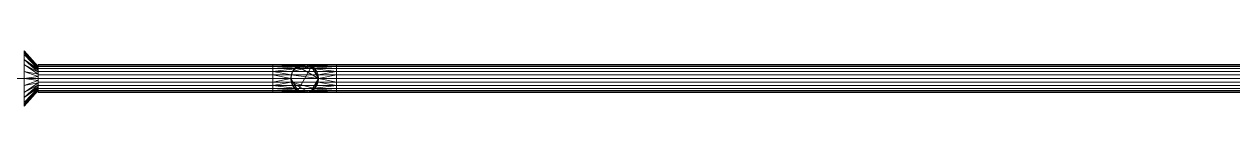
# Model space of a CAD drawing. Header units: inches. Extents: x -3326 to -59, y 8 to 1043.
# Drawn here: x -173 to -116, y 296.5 to 299.2 of the extents above; entities that cross this region are included whole.
import ezdxf

# ---------------------------------------------------------------- set-up
doc = ezdxf.new("R2010")
doc.units = ezdxf.units.IN
doc.header["$MEASUREMENT"] = 0
doc.layers.add('F-SPRN', color=10, linetype='Continuous', lineweight=9)
doc.layers.add('P-PIPE', color=10, linetype='Continuous', lineweight=9)

# ---------------------------------------------------------------- blocks, each defined once
blk = doc.blocks.new('Transition - Generic - Plumbing-CW-1127470-05 - Fourth Level')
at = {"layer": 'P-PIPE'}
mesh = blk.add_polyface(dxfattribs=at)
corners = [(0, -1.312), (0, -1.137, 0.656), (0, -0.656, 1.137), (0, 0, 1.312), (0, 0.656, 1.137), (0, 1.137, 0.656), (0, 1.312), (0, 1.137, -0.656), (0, 0.656, -1.137), (0, 0, -1.312), (0, -0.656, -1.137), (0, -1.137, -0.656)]
mesh.append_faces([[corners[k] for k in face] for face in [(0, 10, 11)]], dxfattribs={"vtx0": -1})
mesh.append_faces([[corners[k] for k in face] for face in [(0, 5, 9, 10)]], dxfattribs={"vtx0": -1, "vtx1": -1, "vtx3": -1})
mesh.append_faces([[corners[k] for k in face] for face in [(5, 7, 8, 9)]], dxfattribs={"vtx0": -1, "vtx3": -1})
mesh.append_faces([[corners[k] for k in face] for face in [(5, 6, 7)]], dxfattribs={"vtx2": -1})
mesh.append_faces([[corners[k] for k in face] for face in [(3, 4, 5, 0)]], dxfattribs={"vtx2": -1, "vtx3": -1})
mesh.append_faces([[corners[k] for k in face] for face in [(0, 1, 2, 3)]], dxfattribs={"vtx3": -1})
mesh = blk.add_polyface(dxfattribs=at)
corners = [(0, -1.312), (0, -1.137, -0.656), (0, -0.656, -1.137), (0, 0, -1.312), (0, 0.656, -1.137), (0, 1.137, -0.656), (0, 1.312), (0.656, 0.562), (0.656, 0.398, -0.398), (0.656, 0, -0.562), (0.656, -0.398, -0.398), (0.656, -0.562), (0.656, 0.48, -0.199), (0.656, 0.199, -0.48), (0.656, -0.199, -0.48), (0.656, -0.48, -0.199), (0, 0.328, -1.225), (0.656, 0.099, -0.521), (0.656, 0.439, -0.298), (0, 1.225, -0.328), (0.656, 0.521, -0.099), (0, -0.328, -1.225), (0.656, -0.298, -0.439), (0, -1.225, -0.328), (0.656, -0.521, -0.099), (0.656, -0.439, -0.298), (0.656, 0.298, -0.439), (0.656, -0.099, -0.521), (0, -0.896, -0.896), (0, 0.896, -0.896)]
mesh.append_faces([[corners[k] for k in face] for face in [(0, 24, 11)]], dxfattribs={"vtx0": -1})
mesh.append_faces([[corners[k] for k in face] for face in [(27, 3, 9), (28, 25, 1), (3, 27, 21), (25, 28, 10), (4, 13, 16), (29, 26, 4), (26, 29, 8), (5, 18, 29), (6, 20, 19), (1, 15, 23), (2, 22, 28)]], dxfattribs={"vtx0": -1, "vtx1": -1})
mesh.append_faces([[corners[k] for k in face] for face in [(5, 12, 18), (2, 14, 22), (3, 17, 9), (12, 5, 19), (19, 20, 12), (23, 15, 24), (24, 0, 23), (16, 13, 17), (14, 2, 21)]], dxfattribs={"vtx0": -1, "vtx2": -1})
mesh.append_faces([[corners[k] for k in face] for face in [(7, 20, 6)]], dxfattribs={"vtx1": -1})
mesh.append_faces([[corners[k] for k in face] for face in [(18, 8, 29), (3, 16, 17), (22, 10, 28), (25, 15, 1), (26, 13, 4), (27, 14, 21)]], dxfattribs={"vtx1": -1, "vtx2": -1})
mesh = blk.add_polyface(dxfattribs=at)
corners = [(0, 1.312), (0, 1.137, 0.656), (0, 0.656, 1.137), (0, 0, 1.312), (0, -0.656, 1.137), (0, -1.137, 0.656), (0, -1.312), (0.656, -0.562), (0.656, -0.398, 0.398), (0.656, 0, 0.562), (0.656, 0.398, 0.398), (0.656, 0.562), (0.656, -0.48, 0.199), (0.656, -0.199, 0.48), (0.656, 0.199, 0.48), (0.656, 0.48, 0.199), (0, -0.328, 1.225), (0.656, -0.099, 0.521), (0.656, -0.439, 0.298), (0, -1.225, 0.328), (0.656, -0.521, 0.099), (0, 0.328, 1.225), (0.656, 0.298, 0.439), (0, 1.225, 0.328), (0.656, 0.521, 0.099), (0.656, 0.439, 0.298), (0.656, -0.298, 0.439), (0.656, 0.099, 0.521), (0, 0.896, 0.896), (0, -0.896, 0.896)]
mesh.append_faces([[corners[k] for k in face] for face in [(0, 24, 11)]], dxfattribs={"vtx0": -1})
mesh.append_faces([[corners[k] for k in face] for face in [(27, 3, 9), (28, 25, 1), (3, 27, 21), (25, 28, 10), (4, 13, 16), (29, 26, 4), (26, 29, 8), (5, 18, 29), (6, 20, 19), (1, 15, 23), (2, 22, 28)]], dxfattribs={"vtx0": -1, "vtx1": -1})
mesh.append_faces([[corners[k] for k in face] for face in [(5, 12, 18), (2, 14, 22), (3, 17, 9), (12, 5, 19), (19, 20, 12), (23, 15, 24), (24, 0, 23), (16, 13, 17), (14, 2, 21)]], dxfattribs={"vtx0": -1, "vtx2": -1})
mesh.append_faces([[corners[k] for k in face] for face in [(7, 20, 6)]], dxfattribs={"vtx1": -1})
mesh.append_faces([[corners[k] for k in face] for face in [(18, 8, 29), (3, 16, 17), (22, 10, 28), (25, 15, 1), (26, 13, 4), (27, 14, 21)]], dxfattribs={"vtx1": -1, "vtx2": -1})
mesh = blk.add_polyface(dxfattribs=at)
corners = [(0.656, -0.562), (0.656, -0.398, -0.398), (0.656, 0, -0.562), (0.656, 0.398, -0.398), (0.656, 0.562), (0.656, 0.398, 0.398), (0.656, 0, 0.562), (0.656, -0.398, 0.398)]
mesh.append_faces([[corners[k] for k in face] for face in [(2, 4, 7, 1)]], dxfattribs={"vtx0": -1, "vtx1": -1, "vtx2": -1})
mesh.append_faces([[corners[k] for k in face] for face in [(3, 4, 2)]], dxfattribs={"vtx1": -1})
mesh.append_faces([[corners[k] for k in face] for face in [(5, 6, 7, 4), (7, 0, 1)]], dxfattribs={"vtx2": -1})
blk = doc.blocks.new('Tee - Welded - Generic - Standard-1086689-05 - Fourth Level')
at = {"layer": 'P-PIPE'}
mesh = blk.add_polyface(dxfattribs=at)
corners = [(-1.496, -0.657), (-1.496, -0.635, 0.17), (-1.496, -0.569, 0.329), (-1.496, -0.465, 0.465), (-1.496, -0.329, 0.569), (-1.496, -0.17, 0.635), (-1.496, 0, 0.657), (-1.496, 0.17, 0.635), (-1.496, 0.329, 0.569), (-1.496, 0.465, 0.465), (-1.496, 0.569, 0.329), (-1.496, 0.635, 0.17), (-1.496, 0.657), (-1.496, 0.635, -0.17), (-1.496, 0.569, -0.329), (-1.496, 0.465, -0.465), (-1.496, 0.329, -0.569), (-1.496, 0.17, -0.635), (-1.496, 0, -0.657), (-1.496, -0.17, -0.635), (-1.496, -0.329, -0.569), (-1.496, -0.465, -0.465), (-1.496, -0.569, -0.329), (-1.496, -0.635, -0.17)]
mesh.append_faces([[corners[k] for k in face] for face in [(20, 17, 18, 19)]], dxfattribs={"vtx0": -1})
mesh.append_faces([[corners[k] for k in face] for face in [(23, 17, 20), (11, 23, 8, 10)]], dxfattribs={"vtx0": -1, "vtx1": -1, "vtx2": -1})
mesh.append_faces([[corners[k] for k in face] for face in [(17, 23, 11, 14)]], dxfattribs={"vtx0": -1, "vtx1": -1, "vtx2": -1, "vtx3": -1})
mesh.append_faces([[corners[k] for k in face] for face in [(16, 17, 14, 15), (9, 10, 8)]], dxfattribs={"vtx1": -1})
mesh.append_faces([[corners[k] for k in face] for face in [(7, 8, 3, 6)]], dxfattribs={"vtx1": -1, "vtx2": -1})
mesh.append_faces([[corners[k] for k in face] for face in [(23, 0, 3, 8)]], dxfattribs={"vtx1": -1, "vtx2": -1, "vtx3": -1})
mesh.append_faces([[corners[k] for k in face] for face in [(12, 13, 14, 11)]], dxfattribs={"vtx2": -1})
mesh.append_faces([[corners[k] for k in face] for face in [(20, 21, 22, 23), (0, 1, 2, 3), (3, 4, 5, 6)]], dxfattribs={"vtx3": -1})
mesh = blk.add_polyface(dxfattribs=at)
corners = [(-1.496, 0.657), (-1.496, 0.635, 0.17), (-1.496, 0.569, 0.329), (-1.496, 0.465, 0.465), (-1.496, 0.329, 0.569), (-1.496, 0.17, 0.635), (-1.496, 0, 0.657), (-1.496, -0.17, 0.635), (-1.496, -0.329, 0.569), (-1.496, -0.465, 0.465), (-1.496, -0.569, 0.329), (-1.496, -0.635, 0.17), (-1.496, -0.657), (-0.657, -0.657), (-0.634, -0.634, 0.175), (-0.569, -0.569, 0.329), (-0.477, -0.477, 0.452), (-0.369, -0.369, 0.545), (-0.25, -0.25, 0.608), (-0.126, -0.126, 0.645), (0, 0, 0.657), (0.126, -0.126, 0.645), (0.25, -0.25, 0.608), (0.369, -0.369, 0.545), (0.477, -0.477, 0.452), (0.569, -0.569, 0.329), (0.634, -0.634, 0.175), (0.657, -0.657), (1.496, -0.657), (1.496, -0.635, 0.17), (1.496, -0.569, 0.329), (1.496, -0.465, 0.465), (1.496, -0.329, 0.569), (1.496, -0.17, 0.635), (1.496, 0, 0.657), (1.496, 0.17, 0.635), (1.496, 0.329, 0.569), (1.496, 0.465, 0.465), (1.496, 0.569, 0.329), (1.496, 0.635, 0.17), (1.496, 0.657)]
mesh.append_faces([[corners[k] for k in face] for face in [(13, 11, 12)]], dxfattribs={"vtx0": -1})
mesh.append_faces([[corners[k] for k in face] for face in [(27, 29, 26), (25, 30, 24), (11, 14, 10), (9, 17, 8), (16, 10, 15), (23, 32, 22), (21, 34, 20), (22, 33, 21), (33, 22, 32), (19, 7, 18), (7, 19, 6)]], dxfattribs={"vtx0": -1, "vtx1": -1})
mesh.append_faces([[corners[k] for k in face] for face in [(30, 25, 26), (24, 30, 31), (8, 17, 18), (21, 33, 34), (18, 7, 8), (20, 5, 6)]], dxfattribs={"vtx0": -1, "vtx2": -1})
mesh.append_faces([[corners[k] for k in face] for face in [(20, 34, 35, 5)]], dxfattribs={"vtx0": -1, "vtx2": -1, "vtx3": -1})
mesh.append_faces([[corners[k] for k in face] for face in [(28, 29, 27)]], dxfattribs={"vtx1": -1})
mesh.append_faces([[corners[k] for k in face] for face in [(29, 30, 26), (31, 32, 23), (23, 24, 31), (13, 14, 11), (14, 15, 10), (16, 17, 9), (9, 10, 16), (19, 20, 6)]], dxfattribs={"vtx1": -1, "vtx2": -1})
mesh.append_faces([[corners[k] for k in face] for face in [(38, 39, 1, 2), (36, 37, 3, 4), (37, 38, 2, 3), (35, 36, 4, 5)]], dxfattribs={"vtx1": -1, "vtx3": -1})
mesh.append_faces([[corners[k] for k in face] for face in [(39, 40, 0, 1)]], dxfattribs={"vtx3": -1})
mesh = blk.add_polyface(dxfattribs=at)
corners = [(-1.496, -0.657), (-1.496, -0.635, -0.17), (-1.496, -0.569, -0.329), (-1.496, -0.465, -0.465), (-1.496, -0.329, -0.569), (-1.496, -0.17, -0.635), (-1.496, 0, -0.657), (-1.496, 0.17, -0.635), (-1.496, 0.329, -0.569), (-1.496, 0.465, -0.465), (-1.496, 0.569, -0.329), (-1.496, 0.635, -0.17), (-1.496, 0.657), (1.496, 0.657), (1.496, 0.635, -0.17), (1.496, 0.569, -0.329), (1.496, 0.465, -0.465), (1.496, 0.329, -0.569), (1.496, 0.17, -0.635), (1.496, 0, -0.657), (1.496, -0.17, -0.635), (1.496, -0.329, -0.569), (1.496, -0.465, -0.465), (1.496, -0.569, -0.329), (1.496, -0.635, -0.17), (1.496, -0.657), (0.657, -0.657), (0.634, -0.634, -0.175), (0.569, -0.569, -0.329), (0.477, -0.477, -0.452), (0.369, -0.369, -0.545), (0.25, -0.25, -0.608), (0.126, -0.126, -0.645), (0, 0, -0.657), (-0.126, -0.126, -0.645), (-0.25, -0.25, -0.608), (-0.369, -0.369, -0.545), (-0.477, -0.477, -0.452), (-0.569, -0.569, -0.329), (-0.634, -0.634, -0.175), (-0.657, -0.657)]
mesh.append_faces([[corners[k] for k in face] for face in [(1, 40, 0)]], dxfattribs={"vtx0": -1})
mesh.append_faces([[corners[k] for k in face] for face in [(33, 19, 32), (6, 34, 5), (32, 20, 31), (24, 27, 23), (27, 24, 26), (36, 4, 35), (3, 37, 2), (38, 2, 37), (21, 31, 20)]], dxfattribs={"vtx0": -1, "vtx1": -1})
mesh.append_faces([[corners[k] for k in face] for face in [(35, 4, 5), (6, 33, 34), (23, 28, 29), (29, 22, 23), (21, 30, 31), (23, 27, 28), (36, 3, 4), (3, 36, 37), (39, 1, 2)]], dxfattribs={"vtx0": -1, "vtx2": -1})
mesh.append_faces([[corners[k] for k in face] for face in [(13, 14, 11, 12)]], dxfattribs={"vtx1": -1})
mesh.append_faces([[corners[k] for k in face] for face in [(19, 20, 32), (34, 35, 5), (6, 7, 33), (21, 22, 30), (29, 30, 22), (39, 40, 1), (38, 39, 2)]], dxfattribs={"vtx1": -1, "vtx2": -1})
mesh.append_faces([[corners[k] for k in face] for face in [(18, 19, 33, 7)]], dxfattribs={"vtx1": -1, "vtx2": -1, "vtx3": -1})
mesh.append_faces([[corners[k] for k in face] for face in [(15, 16, 9, 10), (14, 15, 10, 11), (16, 17, 8, 9), (17, 18, 7, 8)]], dxfattribs={"vtx1": -1, "vtx3": -1})
mesh.append_faces([[corners[k] for k in face] for face in [(24, 25, 26)]], dxfattribs={"vtx2": -1})
mesh = blk.add_polyface(dxfattribs=at)
corners = [(1.496, -0.657), (1.496, -0.635, -0.17), (1.496, -0.569, -0.329), (1.496, -0.465, -0.465), (1.496, -0.329, -0.569), (1.496, -0.17, -0.635), (1.496, 0, -0.657), (1.496, 0.17, -0.635), (1.496, 0.329, -0.569), (1.496, 0.465, -0.465), (1.496, 0.569, -0.329), (1.496, 0.635, -0.17), (1.496, 0.657), (1.496, 0.635, 0.17), (1.496, 0.569, 0.329), (1.496, 0.465, 0.465), (1.496, 0.329, 0.569), (1.496, 0.17, 0.635), (1.496, 0, 0.657), (1.496, -0.17, 0.635), (1.496, -0.329, 0.569), (1.496, -0.465, 0.465), (1.496, -0.569, 0.329), (1.496, -0.635, 0.17)]
mesh.append_faces([[corners[k] for k in face] for face in [(7, 5, 6), (10, 8, 9), (4, 2, 3), (16, 14, 15), (23, 21, 22)]], dxfattribs={"vtx0": -1})
mesh.append_faces([[corners[k] for k in face] for face in [(1, 5, 0)]], dxfattribs={"vtx0": -1, "vtx1": -1})
mesh.append_faces([[corners[k] for k in face] for face in [(5, 10, 11, 0), (23, 12, 13, 21)]], dxfattribs={"vtx0": -1, "vtx2": -1, "vtx3": -1})
mesh.append_faces([[corners[k] for k in face] for face in [(21, 16, 17, 18)]], dxfattribs={"vtx0": -1, "vtx3": -1})
mesh.append_faces([[corners[k] for k in face] for face in [(7, 8, 10, 5), (13, 14, 16, 21)]], dxfattribs={"vtx1": -1, "vtx2": -1, "vtx3": -1})
mesh.append_faces([[corners[k] for k in face] for face in [(4, 5, 1, 2), (23, 0, 11, 12)]], dxfattribs={"vtx1": -1, "vtx3": -1})
mesh.append_faces([[corners[k] for k in face] for face in [(19, 20, 21, 18)]], dxfattribs={"vtx2": -1})
mesh = blk.add_polyface(dxfattribs=at)
corners = [(-0.657, -1.496), (-0.635, -1.496, 0.17), (-0.569, -1.496, 0.329), (-0.465, -1.496, 0.465), (-0.329, -1.496, 0.569), (-0.17, -1.496, 0.635), (0, -1.496, 0.657), (0.17, -1.496, 0.635), (0.329, -1.496, 0.569), (0.465, -1.496, 0.465), (0.569, -1.496, 0.329), (0.635, -1.496, 0.17), (0.657, -1.496), (0.657, -0.657), (0.634, -0.634, 0.175), (0.569, -0.569, 0.329), (0.477, -0.477, 0.452), (0.369, -0.369, 0.545), (0.25, -0.25, 0.608), (0.126, -0.126, 0.645), (0, 0, 0.657), (-0.126, -0.126, 0.645), (-0.25, -0.25, 0.608), (-0.369, -0.369, 0.545), (-0.477, -0.477, 0.452), (-0.569, -0.569, 0.329), (-0.634, -0.634, 0.175), (-0.657, -0.657)]
mesh.append_faces([[corners[k] for k in face] for face in [(13, 11, 12)]], dxfattribs={"vtx0": -1})
mesh.append_faces([[corners[k] for k in face] for face in [(22, 5, 21), (24, 3, 23), (8, 18, 7), (17, 9, 16)]], dxfattribs={"vtx0": -1, "vtx1": -1})
mesh.append_faces([[corners[k] for k in face] for face in [(24, 2, 3), (26, 1, 2), (22, 4, 5), (6, 20, 21), (21, 5, 6), (19, 6, 7), (16, 9, 10), (17, 8, 9), (6, 19, 20)]], dxfattribs={"vtx0": -1, "vtx2": -1})
mesh.append_faces([[corners[k] for k in face] for face in [(26, 27, 1), (3, 4, 23), (25, 26, 2), (24, 25, 2), (22, 23, 4), (10, 11, 14), (18, 19, 7), (17, 18, 8), (13, 14, 11), (15, 16, 10), (14, 15, 10)]], dxfattribs={"vtx1": -1, "vtx2": -1})
mesh.append_faces([[corners[k] for k in face] for face in [(27, 0, 1)]], dxfattribs={"vtx2": -1})
mesh = blk.add_polyface(dxfattribs=at)
corners = [(0.657, -1.496), (0.635, -1.496, -0.17), (0.569, -1.496, -0.329), (0.465, -1.496, -0.465), (0.329, -1.496, -0.569), (0.17, -1.496, -0.635), (0, -1.496, -0.657), (-0.17, -1.496, -0.635), (-0.329, -1.496, -0.569), (-0.465, -1.496, -0.465), (-0.569, -1.496, -0.329), (-0.635, -1.496, -0.17), (-0.657, -1.496), (-0.657, -0.657), (-0.634, -0.634, -0.175), (-0.569, -0.569, -0.329), (-0.477, -0.477, -0.452), (-0.369, -0.369, -0.545), (-0.25, -0.25, -0.608), (-0.126, -0.126, -0.645), (0, 0, -0.657), (0.126, -0.126, -0.645), (0.25, -0.25, -0.608), (0.369, -0.369, -0.545), (0.477, -0.477, -0.452), (0.569, -0.569, -0.329), (0.634, -0.634, -0.175), (0.657, -0.657)]
mesh.append_faces([[corners[k] for k in face] for face in [(13, 11, 12)]], dxfattribs={"vtx0": -1})
mesh.append_faces([[corners[k] for k in face] for face in [(22, 5, 21), (24, 3, 23), (8, 18, 7), (17, 9, 16)]], dxfattribs={"vtx0": -1, "vtx1": -1})
mesh.append_faces([[corners[k] for k in face] for face in [(24, 2, 3), (26, 1, 2), (22, 4, 5), (6, 20, 21), (21, 5, 6), (19, 6, 7), (16, 9, 10), (17, 8, 9), (6, 19, 20)]], dxfattribs={"vtx0": -1, "vtx2": -1})
mesh.append_faces([[corners[k] for k in face] for face in [(0, 1, 27)]], dxfattribs={"vtx1": -1})
mesh.append_faces([[corners[k] for k in face] for face in [(26, 27, 1), (3, 4, 23), (25, 26, 2), (24, 25, 2), (22, 23, 4), (10, 11, 14), (18, 19, 7), (17, 18, 8), (13, 14, 11), (15, 16, 10), (14, 15, 10)]], dxfattribs={"vtx1": -1, "vtx2": -1})
mesh = blk.add_polyface(dxfattribs=at)
corners = [(-0.657, -1.496), (-0.635, -1.496, -0.17), (-0.569, -1.496, -0.329), (-0.465, -1.496, -0.465), (-0.329, -1.496, -0.569), (-0.17, -1.496, -0.635), (0, -1.496, -0.657), (0.17, -1.496, -0.635), (0.329, -1.496, -0.569), (0.465, -1.496, -0.465), (0.569, -1.496, -0.329), (0.635, -1.496, -0.17), (0.657, -1.496), (0.635, -1.496, 0.17), (0.569, -1.496, 0.329), (0.465, -1.496, 0.465), (0.329, -1.496, 0.569), (0.17, -1.496, 0.635), (0, -1.496, 0.657), (-0.17, -1.496, 0.635), (-0.329, -1.496, 0.569), (-0.465, -1.496, 0.465), (-0.569, -1.496, 0.329), (-0.635, -1.496, 0.17)]
mesh.append_faces([[corners[k] for k in face] for face in [(16, 14, 15), (13, 11, 12)]], dxfattribs={"vtx0": -1})
mesh.append_faces([[corners[k] for k in face] for face in [(0, 3, 11, 13)]], dxfattribs={"vtx0": -1, "vtx1": -1, "vtx2": -1, "vtx3": -1})
mesh.append_faces([[corners[k] for k in face] for face in [(16, 0, 13, 14), (21, 0, 16, 17)]], dxfattribs={"vtx0": -1, "vtx1": -1, "vtx3": -1})
mesh.append_faces([[corners[k] for k in face] for face in [(5, 8, 9, 11)]], dxfattribs={"vtx0": -1, "vtx2": -1, "vtx3": -1})
mesh.append_faces([[corners[k] for k in face] for face in [(17, 18, 21)]], dxfattribs={"vtx1": -1, "vtx2": -1})
mesh.append_faces([[corners[k] for k in face] for face in [(6, 7, 8, 5), (9, 10, 11), (22, 23, 0, 21), (19, 20, 21, 18)]], dxfattribs={"vtx2": -1})
mesh.append_faces([[corners[k] for k in face] for face in [(3, 4, 5, 11)]], dxfattribs={"vtx2": -1, "vtx3": -1})
mesh.append_faces([[corners[k] for k in face] for face in [(0, 1, 2, 3)]], dxfattribs={"vtx3": -1})

msp = doc.modelspace()

# ---------------------------------------------------------------- linework, layer by layer
at = {"layer": 'F-SPRN', "color": 1}
for p, q in [((-173.008, 297.861, 964), (-176, 297.861, 964)), ((-173.008, 297.861, 964), (-172.352, 297.861, 964)), ((-172.352, 297.861, 964), (-161.276, 297.861, 964)), ((-172.352, 297.861, 964), (-161.276, 297.861, 964)), ((-158.284, 297.861, 964), (-161.276, 297.861, 964)), ((-159.78, 297.861, 962.504), (-159.78, 297.861, 959)), ((-159.78, 297.861, 962.504), (-159.78, 297.861, 959)), ((-159.78, 297.861, 962.504), (-159.78, 297.861, 964)), ((-158.284, 297.861, 964), (-68.647, 297.861, 964)), ((-158.284, 297.861, 964), (-68.647, 297.861, 964))]:
    msp.add_line(p, q, dxfattribs=at)

# ---------------------------------------------------------------- block references
msp.add_blockref('Transition - Generic - Plumbing-CW-1127470-05 - Fourth Level', (-173.008, 297.861, 964), dxfattribs=at)
at = {"layer": 'F-SPRN', "color": 1, "extrusion": (0, 1, 0)}
msp.add_blockref('Tee - Welded - Generic - Standard-1086689-05 - Fourth Level', (159.78, 964, 297.861), dxfattribs=at)

# ---------------------------------------------------------------- meshes
at = {"layer": 'F-SPRN', "color": 1}
mesh = msp.add_polyface(dxfattribs=at)
corners = [(-172.352, 297.204, 964), (-172.352, 297.226, 964.17), (-172.352, 297.292, 964.329), (-172.352, 297.396, 964.465), (-172.352, 297.533, 964.569), (-172.352, 297.691, 964.635), (-172.352, 297.861, 964.657), (-172.352, 298.032, 964.635), (-172.352, 298.19, 964.569), (-172.352, 298.326, 964.465), (-172.352, 298.431, 964.329), (-172.352, 298.496, 964.17), (-172.352, 298.519, 964), (-172.352, 298.496, 963.83), (-172.352, 298.431, 963.671), (-172.352, 298.326, 963.535), (-172.352, 298.19, 963.431), (-172.352, 298.032, 963.365), (-172.352, 297.861, 963.342), (-172.352, 297.691, 963.365), (-172.352, 297.533, 963.431), (-172.352, 297.396, 963.535), (-172.352, 297.292, 963.671), (-172.352, 297.226, 963.83)]
mesh.append_faces([[corners[k] for k in face] for face in [(17, 20, 16)]], dxfattribs={"vtx0": -1, "vtx1": -1, "color": 1})
mesh.append_faces([[corners[k] for k in face] for face in [(3, 15, 21, 2)]], dxfattribs={"vtx0": -1, "vtx1": -1, "vtx2": -1, "color": 1})
mesh.append_faces([[corners[k] for k in face] for face in [(15, 3, 10, 13)]], dxfattribs={"vtx0": -1, "vtx1": -1, "vtx2": -1, "vtx3": -1, "color": 1})
mesh.append_faces([[corners[k] for k in face] for face in [(16, 20, 21, 15)]], dxfattribs={"vtx0": -1, "vtx2": -1, "color": 1})
mesh.append_faces([[corners[k] for k in face] for face in [(2, 21, 22, 0)]], dxfattribs={"vtx0": -1, "vtx2": -1, "vtx3": -1, "color": 1})
mesh.append_faces([[corners[k] for k in face] for face in [(8, 3, 4, 5)]], dxfattribs={"vtx0": -1, "vtx3": -1, "color": 1})
mesh.append_faces([[corners[k] for k in face] for face in [(19, 20, 17, 18), (1, 2, 0), (14, 15, 13), (12, 13, 10, 11)]], dxfattribs={"vtx1": -1, "color": 1})
mesh.append_faces([[corners[k] for k in face] for face in [(22, 23, 0)]], dxfattribs={"vtx2": -1, "color": 1})
mesh.append_faces([[corners[k] for k in face] for face in [(8, 9, 10, 3)]], dxfattribs={"vtx2": -1, "vtx3": -1, "color": 1})
mesh.append_faces([[corners[k] for k in face] for face in [(5, 6, 7, 8)]], dxfattribs={"vtx3": -1, "color": 1})
mesh = msp.add_polyface(dxfattribs=at)
corners = [(-172.352, 298.519, 964), (-172.352, 298.496, 964.17), (-172.352, 298.431, 964.329), (-172.352, 298.326, 964.465), (-172.352, 298.19, 964.569), (-172.352, 298.032, 964.635), (-172.352, 297.861, 964.657), (-161.276, 297.861, 964.657), (-161.276, 298.032, 964.635), (-161.276, 298.19, 964.569), (-161.276, 298.326, 964.465), (-161.276, 298.431, 964.329), (-161.276, 298.496, 964.17), (-161.276, 298.519, 964)]
mesh.append_faces([[corners[k] for k in face] for face in [(7, 8, 5, 6)]], dxfattribs={"vtx1": -1, "color": 1})
mesh.append_faces([[corners[k] for k in face] for face in [(8, 9, 4, 5), (3, 4, 9, 10), (11, 12, 1, 2), (2, 3, 10, 11)]], dxfattribs={"vtx1": -1, "vtx3": -1, "color": 1})
mesh.append_faces([[corners[k] for k in face] for face in [(12, 13, 0, 1)]], dxfattribs={"vtx3": -1, "color": 1})
mesh = msp.add_polyface(dxfattribs=at)
corners = [(-172.352, 297.861, 963.342), (-172.352, 298.032, 963.365), (-172.352, 298.19, 963.431), (-172.352, 298.326, 963.535), (-172.352, 298.431, 963.671), (-172.352, 298.496, 963.83), (-172.352, 298.519, 964), (-161.276, 298.519, 964), (-161.276, 298.496, 963.83), (-161.276, 298.431, 963.671), (-161.276, 298.326, 963.535), (-161.276, 298.19, 963.431), (-161.276, 298.032, 963.365), (-161.276, 297.861, 963.342)]
mesh.append_faces([[corners[k] for k in face] for face in [(7, 8, 5, 6)]], dxfattribs={"vtx1": -1, "color": 1})
mesh.append_faces([[corners[k] for k in face] for face in [(8, 9, 4, 5), (3, 4, 9, 10), (11, 12, 1, 2), (2, 3, 10, 11)]], dxfattribs={"vtx1": -1, "vtx3": -1, "color": 1})
mesh.append_faces([[corners[k] for k in face] for face in [(12, 13, 0, 1)]], dxfattribs={"vtx3": -1, "color": 1})
mesh = msp.add_polyface(dxfattribs=at)
corners = [(-161.276, 297.204, 964), (-161.276, 297.226, 963.83), (-161.276, 297.292, 963.671), (-161.276, 297.396, 963.535), (-161.276, 297.533, 963.431), (-161.276, 297.691, 963.365), (-161.276, 297.861, 963.342), (-161.276, 298.032, 963.365), (-161.276, 298.19, 963.431), (-161.276, 298.326, 963.535), (-161.276, 298.431, 963.671), (-161.276, 298.496, 963.83), (-161.276, 298.519, 964), (-161.276, 298.496, 964.17), (-161.276, 298.431, 964.329), (-161.276, 298.326, 964.465), (-161.276, 298.19, 964.569), (-161.276, 298.032, 964.635), (-161.276, 297.861, 964.657), (-161.276, 297.691, 964.635), (-161.276, 297.533, 964.569), (-161.276, 297.396, 964.465), (-161.276, 297.292, 964.329), (-161.276, 297.226, 964.17)]
mesh.append_faces([[corners[k] for k in face] for face in [(7, 4, 5, 6), (0, 22, 23), (11, 9, 10), (14, 11, 12, 13)]], dxfattribs={"vtx0": -1, "color": 1})
mesh.append_faces([[corners[k] for k in face] for face in [(9, 21, 3, 8)]], dxfattribs={"vtx0": -1, "vtx1": -1, "vtx2": -1, "color": 1})
mesh.append_faces([[corners[k] for k in face] for face in [(14, 21, 9, 11)]], dxfattribs={"vtx0": -1, "vtx1": -1, "vtx2": -1, "vtx3": -1, "color": 1})
mesh.append_faces([[corners[k] for k in face] for face in [(22, 2, 3, 21), (8, 3, 4, 7)]], dxfattribs={"vtx0": -1, "vtx2": -1, "color": 1})
mesh.append_faces([[corners[k] for k in face] for face in [(20, 21, 16, 19)]], dxfattribs={"vtx1": -1, "vtx2": -1, "color": 1})
mesh.append_faces([[corners[k] for k in face] for face in [(17, 18, 19, 16)]], dxfattribs={"vtx2": -1, "color": 1})
mesh.append_faces([[corners[k] for k in face] for face in [(0, 1, 2, 22), (14, 15, 16, 21)]], dxfattribs={"vtx2": -1, "vtx3": -1, "color": 1})
mesh = msp.add_polyface(dxfattribs=at)
corners = [(-159.122, 297.861, 962.504), (-159.145, 298.032, 962.504), (-159.211, 298.19, 962.504), (-159.315, 298.326, 962.504), (-159.451, 298.431, 962.504), (-159.61, 298.496, 962.504), (-159.78, 298.519, 962.504), (-159.95, 298.496, 962.504), (-160.109, 298.431, 962.504), (-160.245, 298.326, 962.504), (-160.349, 298.19, 962.504), (-160.415, 298.032, 962.504), (-160.438, 297.861, 962.504), (-160.415, 297.691, 962.504), (-160.349, 297.533, 962.504), (-160.245, 297.396, 962.504), (-160.109, 297.292, 962.504), (-159.95, 297.226, 962.504), (-159.78, 297.204, 962.504), (-159.61, 297.226, 962.504), (-159.451, 297.292, 962.504), (-159.315, 297.396, 962.504), (-159.211, 297.533, 962.504), (-159.145, 297.691, 962.504)]
mesh.append_faces([[corners[k] for k in face] for face in [(4, 16, 20, 0), (16, 4, 10, 12)]], dxfattribs={"vtx0": -1, "vtx1": -1, "vtx2": -1, "vtx3": -1, "color": 1})
mesh.append_faces([[corners[k] for k in face] for face in [(4, 9, 10)]], dxfattribs={"vtx0": -1, "vtx2": -1, "color": 1})
mesh.append_faces([[corners[k] for k in face] for face in [(23, 0, 22), (3, 4, 2), (17, 18, 16)]], dxfattribs={"vtx1": -1, "color": 1})
mesh.append_faces([[corners[k] for k in face] for face in [(12, 13, 14), (7, 8, 9, 6), (10, 11, 12)]], dxfattribs={"vtx2": -1, "color": 1})
mesh.append_faces([[corners[k] for k in face] for face in [(20, 21, 22, 0), (18, 19, 20, 16), (0, 1, 2, 4), (4, 5, 6, 9), (14, 15, 16, 12)]], dxfattribs={"vtx2": -1, "vtx3": -1, "color": 1})
mesh = msp.add_polyface(dxfattribs=at)
corners = [(-159.122, 297.861, 959), (-159.145, 297.691, 959), (-159.211, 297.533, 959), (-159.315, 297.396, 959), (-159.451, 297.292, 959), (-159.61, 297.226, 959), (-159.78, 297.204, 959), (-159.95, 297.226, 959), (-160.109, 297.292, 959), (-160.245, 297.396, 959), (-160.349, 297.533, 959), (-160.415, 297.691, 959), (-160.438, 297.861, 959), (-160.415, 298.032, 959), (-160.349, 298.19, 959), (-160.245, 298.326, 959), (-160.109, 298.431, 959), (-159.95, 298.496, 959), (-159.78, 298.519, 959), (-159.61, 298.496, 959), (-159.451, 298.431, 959), (-159.315, 298.326, 959), (-159.211, 298.19, 959), (-159.145, 298.032, 959)]
mesh.append_faces([[corners[k] for k in face] for face in [(4, 2, 3), (22, 20, 21), (10, 8, 9), (8, 6, 7)]], dxfattribs={"vtx0": -1, "color": 1})
mesh.append_faces([[corners[k] for k in face] for face in [(4, 8, 20, 0), (14, 20, 8, 12)]], dxfattribs={"vtx0": -1, "vtx1": -1, "vtx2": -1, "vtx3": -1, "color": 1})
mesh.append_faces([[corners[k] for k in face] for face in [(14, 15, 20)]], dxfattribs={"vtx1": -1, "vtx2": -1, "color": 1})
mesh.append_faces([[corners[k] for k in face] for face in [(12, 13, 14)]], dxfattribs={"vtx2": -1, "color": 1})
mesh.append_faces([[corners[k] for k in face] for face in [(0, 1, 2, 4), (4, 5, 6, 8), (22, 23, 0, 20), (18, 19, 20, 15), (10, 11, 12, 8)]], dxfattribs={"vtx2": -1, "vtx3": -1, "color": 1})
mesh.append_faces([[corners[k] for k in face] for face in [(15, 16, 17, 18)]], dxfattribs={"vtx3": -1, "color": 1})
mesh = msp.add_polyface(dxfattribs=at)
corners = [(-160.438, 297.861, 962.504), (-160.415, 298.032, 962.504), (-160.349, 298.19, 962.504), (-160.245, 298.326, 962.504), (-160.109, 298.431, 962.504), (-159.95, 298.496, 962.504), (-159.78, 298.519, 962.504), (-159.78, 298.519, 959), (-159.95, 298.496, 959), (-160.109, 298.431, 959), (-160.245, 298.326, 959), (-160.349, 298.19, 959), (-160.415, 298.032, 959), (-160.438, 297.861, 959)]
mesh.append_faces([[corners[k] for k in face] for face in [(7, 8, 5, 6)]], dxfattribs={"vtx1": -1, "color": 1})
mesh.append_faces([[corners[k] for k in face] for face in [(8, 9, 4, 5), (3, 4, 9, 10), (11, 12, 1, 2), (2, 3, 10, 11)]], dxfattribs={"vtx1": -1, "vtx3": -1, "color": 1})
mesh.append_faces([[corners[k] for k in face] for face in [(12, 13, 0, 1)]], dxfattribs={"vtx3": -1, "color": 1})
mesh = msp.add_polyface(dxfattribs=at)
corners = [(-159.78, 298.519, 962.504), (-159.61, 298.496, 962.504), (-159.451, 298.431, 962.504), (-159.315, 298.326, 962.504), (-159.211, 298.19, 962.504), (-159.145, 298.032, 962.504), (-159.122, 297.861, 962.504), (-159.122, 297.861, 959), (-159.145, 298.032, 959), (-159.211, 298.19, 959), (-159.315, 298.326, 959), (-159.451, 298.431, 959), (-159.61, 298.496, 959), (-159.78, 298.519, 959)]
mesh.append_faces([[corners[k] for k in face] for face in [(7, 8, 5, 6)]], dxfattribs={"vtx1": -1, "color": 1})
mesh.append_faces([[corners[k] for k in face] for face in [(8, 9, 4, 5), (3, 4, 9, 10), (11, 12, 1, 2), (2, 3, 10, 11)]], dxfattribs={"vtx1": -1, "vtx3": -1, "color": 1})
mesh.append_faces([[corners[k] for k in face] for face in [(12, 13, 0, 1)]], dxfattribs={"vtx3": -1, "color": 1})
mesh = msp.add_polyface(dxfattribs=at)
corners = [(-158.284, 297.204, 964), (-158.284, 297.226, 964.17), (-158.284, 297.292, 964.329), (-158.284, 297.396, 964.465), (-158.284, 297.533, 964.569), (-158.284, 297.691, 964.635), (-158.284, 297.861, 964.657), (-158.284, 298.032, 964.635), (-158.284, 298.19, 964.569), (-158.284, 298.326, 964.465), (-158.284, 298.431, 964.329), (-158.284, 298.496, 964.17), (-158.284, 298.519, 964), (-158.284, 298.496, 963.83), (-158.284, 298.431, 963.671), (-158.284, 298.326, 963.535), (-158.284, 298.19, 963.431), (-158.284, 298.032, 963.365), (-158.284, 297.861, 963.342), (-158.284, 297.691, 963.365), (-158.284, 297.533, 963.431), (-158.284, 297.396, 963.535), (-158.284, 297.292, 963.671), (-158.284, 297.226, 963.83)]
mesh.append_faces([[corners[k] for k in face] for face in [(17, 20, 16)]], dxfattribs={"vtx0": -1, "vtx1": -1, "color": 1})
mesh.append_faces([[corners[k] for k in face] for face in [(3, 15, 21, 2)]], dxfattribs={"vtx0": -1, "vtx1": -1, "vtx2": -1, "color": 1})
mesh.append_faces([[corners[k] for k in face] for face in [(15, 3, 10, 13)]], dxfattribs={"vtx0": -1, "vtx1": -1, "vtx2": -1, "vtx3": -1, "color": 1})
mesh.append_faces([[corners[k] for k in face] for face in [(16, 20, 21, 15)]], dxfattribs={"vtx0": -1, "vtx2": -1, "color": 1})
mesh.append_faces([[corners[k] for k in face] for face in [(2, 21, 22, 0)]], dxfattribs={"vtx0": -1, "vtx2": -1, "vtx3": -1, "color": 1})
mesh.append_faces([[corners[k] for k in face] for face in [(8, 3, 4, 5)]], dxfattribs={"vtx0": -1, "vtx3": -1, "color": 1})
mesh.append_faces([[corners[k] for k in face] for face in [(19, 20, 17, 18), (1, 2, 0), (14, 15, 13), (12, 13, 10, 11)]], dxfattribs={"vtx1": -1, "color": 1})
mesh.append_faces([[corners[k] for k in face] for face in [(22, 23, 0)]], dxfattribs={"vtx2": -1, "color": 1})
mesh.append_faces([[corners[k] for k in face] for face in [(8, 9, 10, 3)]], dxfattribs={"vtx2": -1, "vtx3": -1, "color": 1})
mesh.append_faces([[corners[k] for k in face] for face in [(5, 6, 7, 8)]], dxfattribs={"vtx3": -1, "color": 1})
mesh = msp.add_polyface(dxfattribs=at)
corners = [(-158.284, 298.519, 964), (-158.284, 298.496, 964.17), (-158.284, 298.431, 964.329), (-158.284, 298.326, 964.465), (-158.284, 298.19, 964.569), (-158.284, 298.032, 964.635), (-158.284, 297.861, 964.657), (-68.647, 297.861, 964.657), (-68.647, 298.032, 964.635), (-68.647, 298.19, 964.569), (-68.647, 298.326, 964.465), (-68.647, 298.431, 964.329), (-68.647, 298.496, 964.17), (-68.647, 298.519, 964)]
mesh.append_faces([[corners[k] for k in face] for face in [(7, 8, 5, 6)]], dxfattribs={"vtx1": -1, "color": 1})
mesh.append_faces([[corners[k] for k in face] for face in [(8, 9, 4, 5), (3, 4, 9, 10), (11, 12, 1, 2), (2, 3, 10, 11)]], dxfattribs={"vtx1": -1, "vtx3": -1, "color": 1})
mesh.append_faces([[corners[k] for k in face] for face in [(12, 13, 0, 1)]], dxfattribs={"vtx3": -1, "color": 1})
mesh = msp.add_polyface(dxfattribs=at)
corners = [(-158.284, 297.861, 963.342), (-158.284, 298.032, 963.365), (-158.284, 298.19, 963.431), (-158.284, 298.326, 963.535), (-158.284, 298.431, 963.671), (-158.284, 298.496, 963.83), (-158.284, 298.519, 964), (-68.647, 298.519, 964), (-68.647, 298.496, 963.83), (-68.647, 298.431, 963.671), (-68.647, 298.326, 963.535), (-68.647, 298.19, 963.431), (-68.647, 298.032, 963.365), (-68.647, 297.861, 963.342)]
mesh.append_faces([[corners[k] for k in face] for face in [(7, 8, 5, 6)]], dxfattribs={"vtx1": -1, "color": 1})
mesh.append_faces([[corners[k] for k in face] for face in [(8, 9, 4, 5), (3, 4, 9, 10), (11, 12, 1, 2), (2, 3, 10, 11)]], dxfattribs={"vtx1": -1, "vtx3": -1, "color": 1})
mesh.append_faces([[corners[k] for k in face] for face in [(12, 13, 0, 1)]], dxfattribs={"vtx3": -1, "color": 1})
mesh = msp.add_polyface(dxfattribs=at)
corners = [(-172.352, 297.861, 964.657), (-172.352, 297.691, 964.635), (-172.352, 297.533, 964.569), (-172.352, 297.396, 964.465), (-172.352, 297.292, 964.329), (-172.352, 297.226, 964.17), (-172.352, 297.204, 964), (-161.276, 297.204, 964), (-161.276, 297.226, 964.17), (-161.276, 297.292, 964.329), (-161.276, 297.396, 964.465), (-161.276, 297.533, 964.569), (-161.276, 297.691, 964.635), (-161.276, 297.861, 964.657)]
mesh.append_faces([[corners[k] for k in face] for face in [(8, 9, 4, 5), (3, 4, 9, 10), (11, 12, 1, 2), (2, 3, 10, 11)]], dxfattribs={"vtx1": -1, "vtx3": -1, "color": 1})
mesh.append_faces([[corners[k] for k in face] for face in [(6, 7, 8, 5)]], dxfattribs={"vtx2": -1, "color": 1})
mesh.append_faces([[corners[k] for k in face] for face in [(12, 13, 0, 1)]], dxfattribs={"vtx3": -1, "color": 1})
mesh = msp.add_polyface(dxfattribs=at)
corners = [(-172.352, 297.204, 964), (-172.352, 297.226, 963.83), (-172.352, 297.292, 963.671), (-172.352, 297.396, 963.535), (-172.352, 297.533, 963.431), (-172.352, 297.691, 963.365), (-172.352, 297.861, 963.342), (-161.276, 297.861, 963.342), (-161.276, 297.691, 963.365), (-161.276, 297.533, 963.431), (-161.276, 297.396, 963.535), (-161.276, 297.292, 963.671), (-161.276, 297.226, 963.83), (-161.276, 297.204, 964)]
mesh.append_faces([[corners[k] for k in face] for face in [(7, 8, 5, 6)]], dxfattribs={"vtx1": -1, "color": 1})
mesh.append_faces([[corners[k] for k in face] for face in [(8, 9, 4, 5), (3, 4, 9, 10), (11, 12, 1, 2), (2, 3, 10, 11)]], dxfattribs={"vtx1": -1, "vtx3": -1, "color": 1})
mesh.append_faces([[corners[k] for k in face] for face in [(12, 13, 0, 1)]], dxfattribs={"vtx3": -1, "color": 1})
mesh = msp.add_polyface(dxfattribs=at)
corners = [(-159.78, 297.204, 962.504), (-159.95, 297.226, 962.504), (-160.109, 297.292, 962.504), (-160.245, 297.396, 962.504), (-160.349, 297.533, 962.504), (-160.415, 297.691, 962.504), (-160.438, 297.861, 962.504), (-160.438, 297.861, 959), (-160.415, 297.691, 959), (-160.349, 297.533, 959), (-160.245, 297.396, 959), (-160.109, 297.292, 959), (-159.95, 297.226, 959), (-159.78, 297.204, 959)]
mesh.append_faces([[corners[k] for k in face] for face in [(7, 8, 5, 6)]], dxfattribs={"vtx1": -1, "color": 1})
mesh.append_faces([[corners[k] for k in face] for face in [(8, 9, 4, 5), (3, 4, 9, 10), (11, 12, 1, 2), (2, 3, 10, 11)]], dxfattribs={"vtx1": -1, "vtx3": -1, "color": 1})
mesh.append_faces([[corners[k] for k in face] for face in [(12, 13, 0, 1)]], dxfattribs={"vtx3": -1, "color": 1})
mesh = msp.add_polyface(dxfattribs=at)
corners = [(-159.122, 297.861, 962.504), (-159.145, 297.691, 962.504), (-159.211, 297.533, 962.504), (-159.315, 297.396, 962.504), (-159.451, 297.292, 962.504), (-159.61, 297.226, 962.504), (-159.78, 297.204, 962.504), (-159.78, 297.204, 959), (-159.61, 297.226, 959), (-159.451, 297.292, 959), (-159.315, 297.396, 959), (-159.211, 297.533, 959), (-159.145, 297.691, 959), (-159.122, 297.861, 959)]
mesh.append_faces([[corners[k] for k in face] for face in [(7, 8, 5, 6)]], dxfattribs={"vtx1": -1, "color": 1})
mesh.append_faces([[corners[k] for k in face] for face in [(8, 9, 4, 5), (3, 4, 9, 10), (11, 12, 1, 2), (2, 3, 10, 11)]], dxfattribs={"vtx1": -1, "vtx3": -1, "color": 1})
mesh.append_faces([[corners[k] for k in face] for face in [(12, 13, 0, 1)]], dxfattribs={"vtx3": -1, "color": 1})
mesh = msp.add_polyface(dxfattribs=at)
corners = [(-158.284, 297.861, 964.657), (-158.284, 297.691, 964.635), (-158.284, 297.533, 964.569), (-158.284, 297.396, 964.465), (-158.284, 297.292, 964.329), (-158.284, 297.226, 964.17), (-158.284, 297.204, 964), (-68.647, 297.204, 964), (-68.647, 297.226, 964.17), (-68.647, 297.292, 964.329), (-68.647, 297.396, 964.465), (-68.647, 297.533, 964.569), (-68.647, 297.691, 964.635), (-68.647, 297.861, 964.657)]
mesh.append_faces([[corners[k] for k in face] for face in [(8, 9, 4, 5), (3, 4, 9, 10), (11, 12, 1, 2), (2, 3, 10, 11)]], dxfattribs={"vtx1": -1, "vtx3": -1, "color": 1})
mesh.append_faces([[corners[k] for k in face] for face in [(6, 7, 8, 5)]], dxfattribs={"vtx2": -1, "color": 1})
mesh.append_faces([[corners[k] for k in face] for face in [(12, 13, 0, 1)]], dxfattribs={"vtx3": -1, "color": 1})
mesh = msp.add_polyface(dxfattribs=at)
corners = [(-158.284, 297.204, 964), (-158.284, 297.226, 963.83), (-158.284, 297.292, 963.671), (-158.284, 297.396, 963.535), (-158.284, 297.533, 963.431), (-158.284, 297.691, 963.365), (-158.284, 297.861, 963.342), (-68.647, 297.861, 963.342), (-68.647, 297.691, 963.365), (-68.647, 297.533, 963.431), (-68.647, 297.396, 963.535), (-68.647, 297.292, 963.671), (-68.647, 297.226, 963.83), (-68.647, 297.204, 964)]
mesh.append_faces([[corners[k] for k in face] for face in [(7, 8, 5, 6)]], dxfattribs={"vtx1": -1, "color": 1})
mesh.append_faces([[corners[k] for k in face] for face in [(8, 9, 4, 5), (3, 4, 9, 10), (11, 12, 1, 2), (2, 3, 10, 11)]], dxfattribs={"vtx1": -1, "vtx3": -1, "color": 1})
mesh.append_faces([[corners[k] for k in face] for face in [(12, 13, 0, 1)]], dxfattribs={"vtx3": -1, "color": 1})

doc.saveas('drawing.dxf')
